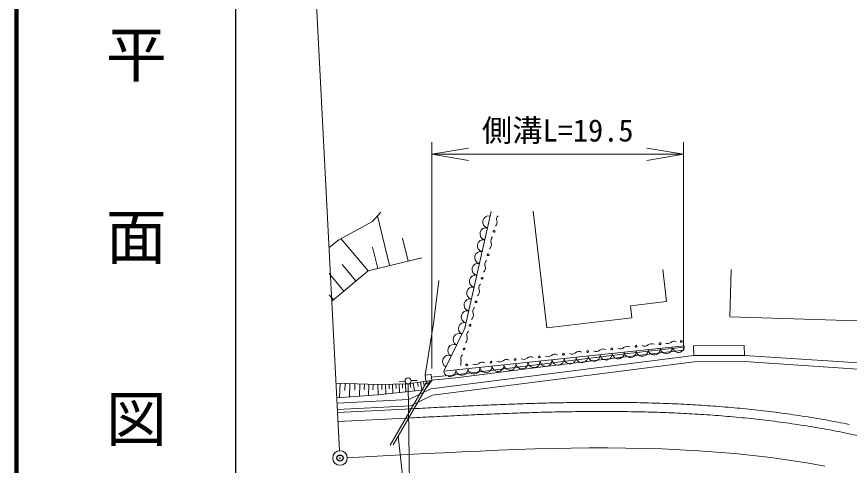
# Model space of a CAD drawing. Units: millimetres, scale not verified. Extents: x 40000 to 680000, y 20000 to 380000.
# Drawn here: x 40000 to 108510, y 305094 to 342022 of the extents above; entities that cross this region are included whole.
import ezdxf
from ezdxf.enums import TextEntityAlignment as Align

# ---------------------------------------------------------------- set-up
doc = ezdxf.new("R2010")
doc.units = ezdxf.units.MM
doc.header["$LTSCALE"] = 1000
doc.header["$PDMODE"] = 32
doc.header["$PDSIZE"] = 500
doc.linetypes.add('CHAIN', pattern=[18.5, 12, -1.5, 3.5, -1.5])
for name, color, linetype, lineweight in [('M-BGD', 7, 'Continuous', 13), ('M-BMK', 2, 'CHAIN', 13), ('M-STR-HTXT', 7, 'Continuous', 13), ('M-TTL', 2, 'Continuous', 140), ('M-TTL-BAND', 7, 'Continuous', 25)]:
    doc.layers.add(name, color=color, linetype=linetype, lineweight=lineweight)
doc.layers.add('M-OTRS', color=6, linetype='Continuous')
doc.styles.add('@ＭＳ ゴシック', font='')
doc.styles.add('ＭＳ ゴシック', font='')
doc.styles.get('@ＭＳ ゴシック').set_extended_font_data('@MS Gothic')
doc.styles.get('ＭＳ ゴシック').set_extended_font_data('MS Gothic')

# ---------------------------------------------------------------- blocks, each defined once
blk = doc.blocks.new('open_arrow')
at = {"color": 0, "linetype": 'Continuous', "lineweight": -2}
blk.add_lwpolyline([(7.5, 1.25), (0, 0), (7.5, -1.25)], dxfattribs=at)

msp = doc.modelspace()

# ---------------------------------------------------------------- linework, layer by layer
at = {"layer": 'M-BGD'}
for p, q in [((66571, 306280), (64080, 354722)), ((69277, 325172), (69972, 325938)), ((70670, 321533), (69686, 325623)), ((76868, 316390), (79035, 325994)), ((83613, 316417), (82505, 326016)), ((66500, 323661), (69277, 325172)), ((65711, 323012), (66500, 323661)), ((68909, 321109), (66681, 323759)), ((72204, 321902), (71747, 323800)), ((69707, 321301), (69289, 323040)), ((68909, 321109), (73344, 322176)), ((67916, 320273), (66784, 321619)), ((66922, 319438), (65711, 320877)), ((65937, 318609), (68909, 321109)), ((93476, 318577), (93172, 321210)), ((98671, 317324), (98796, 321210)), ((74288, 316760), (74745, 320310)), ((66062, 318714), (65711, 319132)), ((93476, 318577), (90499, 318233)), ((90616, 317225), (90499, 318233)), ((90616, 317225), (83613, 316417)), ((113819, 316837), (98671, 317324)), ((73597, 312514), (74288, 316760)), ((75144, 312852), (76868, 316390)), ((94930, 314937), (75144, 312852)), ((75144, 312852), (94930, 314937)), ((90077, 314266), (94862, 314831)), ((90107, 314018), (94891, 314583)), ((94891, 314583), (94862, 314831)), ((99869, 314947), (95698, 314925)), ((95702, 314125), (95698, 314925)), ((99873, 314147), (99869, 314947)), ((95702, 314125), (74072, 311385)), ((76095, 312531), (90077, 314266)), ((84132, 313305), (90107, 314018)), ((99873, 314147), (95702, 314125)), ((99873, 314147), (95702, 314125)), ((109689, 313498), (99873, 314147)), ((95737, 313606), (74222, 310880)), ((76122, 312283), (84132, 313305)), ((99858, 313627), (95737, 313606)), ((109630, 312981), (99858, 313627)), ((74104, 312575), (73597, 312514)), ((73597, 312514), (73657, 312017)), ((74164, 312078), (74104, 312575)), ((74131, 312348), (76095, 312531)), ((69721, 311737), (66285, 311845)), ((66612, 311835), (66575, 310665)), ((67018, 311822), (67000, 311259)), ((67424, 311809), (67390, 310727)), ((67830, 311797), (67813, 311277)), ((68236, 311784), (68204, 310789)), ((68609, 311772), (68594, 311295)), ((68982, 311760), (68953, 310845)), ((69325, 311749), (69311, 311310)), ((72241, 311793), (69721, 311737)), ((69721, 311737), (69740, 310905)), ((70033, 311744), (70042, 311341)), ((70345, 311751), (70363, 310971)), ((70638, 311757), (70646, 311379)), ((70737, 306749), (73786, 312033)), ((70930, 311764), (70947, 311032)), ((70984, 306776), (74035, 312063)), ((71205, 311770), (71213, 311415)), ((71957, 312022), (71459, 311976)), ((71479, 311776), (71495, 311089)), ((71737, 311782), (71744, 311449)), ((71994, 311787), (72009, 311143)), ((72209, 311791), (72366, 299148)), ((73657, 312017), (72241, 311793)), ((72369, 311813), (72418, 311499)), ((72455, 312069), (72954, 312081)), ((72628, 311854), (72728, 311219)), ((72981, 311910), (73033, 311583)), ((73228, 311949), (73334, 311282)), ((73478, 311989), (73532, 311653)), ((74164, 312078), (73578, 311308)), ((73657, 312017), (74164, 312078)), ((73750, 312029), (73776, 311815)), ((73999, 312058), (74019, 311888)), ((76122, 312283), (74161, 312100)), ((73578, 311308), (69728, 310904)), ((74072, 311385), (72272, 310512)), ((69728, 310904), (66347, 310648)), ((72272, 310512), (66369, 310209)), ((74222, 310880), (72404, 309998)), ((72404, 309998), (66396, 309689)), ((71971, 309726), (66409, 309440)), ((71971, 309726), (72205, 309738)), ((72205, 309738), (72440, 309750)), ((72440, 309750), (72675, 309762)), ((72675, 309762), (72910, 309774)), ((72910, 309774), (73145, 309786)), ((73145, 309786), (73380, 309798)), ((73380, 309798), (73615, 309810)), ((73615, 309810), (73850, 309822)), ((73850, 309822), (74086, 309834)), ((74086, 309834), (74321, 309846)), ((74321, 309846), (74557, 309857)), ((74557, 309857), (74792, 309869)), ((74792, 309869), (75028, 309881)), ((75028, 309881), (75264, 309893)), ((75264, 309893), (75499, 309904)), ((75499, 309904), (75735, 309916)), ((75735, 309916), (75971, 309927)), ((75971, 309927), (76207, 309938)), ((76207, 309938), (76444, 309950)), ((76444, 309950), (76680, 309961)), ((76680, 309961), (76916, 309972)), ((76916, 309972), (77153, 309983)), ((77153, 309983), (77389, 309994)), ((77389, 309994), (77626, 310004)), ((77626, 310004), (77863, 310015)), ((77863, 310015), (78099, 310025)), ((78099, 310025), (78336, 310036)), ((78336, 310036), (78573, 310046)), ((78573, 310046), (78810, 310056)), ((78810, 310056), (79047, 310066)), ((79047, 310066), (79285, 310076)), ((79285, 310076), (79522, 310085)), ((79522, 310085), (79759, 310095)), ((79759, 310095), (79997, 310104)), ((79997, 310104), (80235, 310113)), ((80235, 310113), (80472, 310122)), ((80472, 310122), (80710, 310131)), ((80710, 310131), (80948, 310139)), ((80948, 310139), (81186, 310148)), ((81186, 310148), (81424, 310156)), ((81424, 310156), (81662, 310164)), ((81662, 310164), (81900, 310171)), ((81900, 310171), (82139, 310179)), ((82139, 310179), (82377, 310186)), ((82377, 310186), (82616, 310193)), ((82616, 310193), (82856, 310200)), ((82856, 310200), (83095, 310207)), ((83095, 310207), (83334, 310213)), ((83334, 310213), (83572, 310219)), ((83572, 310219), (83811, 310225)), ((83811, 310225), (84051, 310230)), ((84051, 310230), (84290, 310236)), ((84290, 310236), (84529, 310241)), ((84529, 310241), (84768, 310245)), ((84768, 310245), (85008, 310250)), ((85008, 310250), (85247, 310254)), ((85247, 310254), (85487, 310258)), ((85487, 310258), (85727, 310261)), ((85727, 310261), (85966, 310265)), ((85966, 310265), (86206, 310268)), ((86206, 310268), (86446, 310270)), ((86446, 310270), (86686, 310273)), ((86686, 310273), (86926, 310275)), ((86926, 310275), (87167, 310276)), ((87167, 310276), (87407, 310277)), ((87407, 310277), (87647, 310278)), ((87647, 310278), (87888, 310279)), ((87888, 310279), (88128, 310279)), ((88128, 310279), (88369, 310279)), ((88369, 310279), (88610, 310279)), ((88610, 310279), (88850, 310278)), ((88850, 310278), (89091, 310277)), ((89091, 310277), (89332, 310275)), ((89332, 310275), (89573, 310273)), ((89573, 310273), (89814, 310271)), ((89814, 310271), (90056, 310268)), ((90056, 310268), (90297, 310265)), ((90297, 310265), (90538, 310261)), ((90538, 310261), (90780, 310257)), ((90780, 310257), (91021, 310253)), ((91021, 310253), (91263, 310248)), ((91263, 310248), (91504, 310242)), ((91504, 310242), (91746, 310237)), ((91746, 310237), (91988, 310230)), ((91988, 310230), (92230, 310224)), ((92230, 310224), (92472, 310217)), ((92472, 310217), (92714, 310209)), ((92714, 310209), (92956, 310201)), ((92956, 310201), (93198, 310193)), ((93198, 310193), (93440, 310184)), ((93440, 310184), (93682, 310174)), ((93682, 310174), (93925, 310164)), ((93925, 310164), (94167, 310154)), ((94167, 310154), (94410, 310143)), ((94410, 310143), (94652, 310131)), ((94652, 310131), (94895, 310119)), ((94895, 310119), (95137, 310107)), ((95137, 310107), (95380, 310094)), ((95380, 310094), (95623, 310080)), ((95623, 310080), (95866, 310066)), ((95866, 310066), (96108, 310052)), ((96108, 310052), (96351, 310036)), ((96351, 310036), (96594, 310021)), ((96594, 310021), (96837, 310004)), ((96837, 310004), (97080, 309988)), ((97080, 309988), (97323, 309970)), ((97323, 309970), (97566, 309952)), ((97566, 309952), (97810, 309934)), ((97810, 309934), (98053, 309914)), ((98053, 309914), (98296, 309895)), ((98296, 309895), (98539, 309874)), ((98539, 309874), (98783, 309853)), ((98783, 309853), (99026, 309832)), ((99026, 309832), (99269, 309810)), ((99269, 309810), (99513, 309787)), ((99513, 309787), (99756, 309763)), ((99756, 309763), (100000, 309739)), ((100000, 309739), (100243, 309715)), ((100243, 309715), (100486, 309689)), ((100486, 309689), (100730, 309663)), ((72009, 308977), (72244, 308989)), ((72244, 308989), (72479, 309001)), ((72479, 309001), (72713, 309013)), ((72713, 309013), (72948, 309025)), ((72948, 309025), (73183, 309037)), ((73183, 309037), (73418, 309049)), ((73418, 309049), (73653, 309061)), ((73653, 309061), (73888, 309073)), ((73888, 309073), (74124, 309085)), ((74124, 309085), (74359, 309097)), ((74359, 309097), (74594, 309108)), ((74594, 309108), (74830, 309120)), ((74830, 309120), (75065, 309132)), ((75065, 309132), (75301, 309143)), ((75301, 309143), (75536, 309155)), ((75536, 309155), (75772, 309167)), ((75772, 309167), (76008, 309178)), ((76008, 309178), (76243, 309189)), ((76243, 309189), (76479, 309200)), ((76479, 309200), (76715, 309212)), ((76715, 309212), (76951, 309223)), ((76951, 309223), (77187, 309234)), ((77187, 309234), (77424, 309244)), ((77424, 309244), (77660, 309255)), ((77660, 309255), (77896, 309266)), ((77896, 309266), (78132, 309276)), ((78132, 309276), (78369, 309286)), ((78369, 309286), (78605, 309297)), ((78605, 309297), (78842, 309307)), ((78842, 309307), (79079, 309317)), ((79079, 309317), (79315, 309326)), ((79315, 309326), (79552, 309336)), ((79552, 309336), (79789, 309345)), ((79789, 309345), (80026, 309355)), ((80026, 309355), (80263, 309364)), ((80263, 309364), (80500, 309373)), ((80500, 309373), (80738, 309381)), ((80738, 309381), (80975, 309390)), ((80975, 309390), (81212, 309398)), ((81212, 309398), (81450, 309406)), ((81450, 309406), (81687, 309414)), ((81687, 309414), (81925, 309422)), ((81925, 309422), (82162, 309429)), ((82162, 309429), (82400, 309436)), ((82400, 309436), (82638, 309443)), ((82638, 309443), (82877, 309450)), ((82877, 309450), (83115, 309457)), ((83115, 309457), (83353, 309463)), ((83353, 309463), (83591, 309469)), ((83591, 309469), (83829, 309475)), ((83829, 309475), (84068, 309481)), ((84068, 309481), (84306, 309486)), ((84306, 309486), (84544, 309491)), ((84544, 309491), (84783, 309495)), ((84783, 309495), (85021, 309500)), ((85021, 309500), (85260, 309504)), ((85260, 309504), (85498, 309508)), ((85498, 309508), (85737, 309511)), ((85737, 309511), (85976, 309515)), ((85976, 309515), (86215, 309518)), ((86215, 309518), (86454, 309520)), ((86454, 309520), (86693, 309523)), ((86693, 309523), (86932, 309525)), ((86932, 309525), (87171, 309526)), ((87171, 309526), (87410, 309527)), ((87410, 309527), (87650, 309528)), ((87650, 309528), (87889, 309529)), ((87889, 309529), (88129, 309529)), ((88129, 309529), (88368, 309529)), ((88368, 309529), (88608, 309529)), ((88608, 309529), (88847, 309528)), ((88847, 309528), (89087, 309527)), ((89087, 309527), (89327, 309525)), ((89327, 309525), (89566, 309523)), ((89566, 309523), (89806, 309521)), ((89806, 309521), (90046, 309518)), ((90046, 309518), (90286, 309515)), ((90286, 309515), (90526, 309511)), ((90526, 309511), (90767, 309507)), ((90767, 309507), (91007, 309503)), ((91007, 309503), (91247, 309498)), ((91247, 309498), (91487, 309493)), ((91487, 309493), (91728, 309487)), ((91728, 309487), (91968, 309481)), ((91968, 309481), (92209, 309474)), ((92209, 309474), (92449, 309467)), ((92449, 309467), (92690, 309460)), ((92690, 309460), (92930, 309452)), ((92930, 309452), (93171, 309443)), ((93171, 309443), (93412, 309434)), ((93412, 309434), (93652, 309425)), ((93652, 309425), (93893, 309415)), ((93893, 309415), (94134, 309404)), ((94134, 309404), (94375, 309394)), ((94375, 309394), (94616, 309382)), ((94616, 309382), (94857, 309370)), ((94857, 309370), (95098, 309358)), ((95098, 309358), (95339, 309345)), ((95339, 309345), (95580, 309332)), ((95580, 309332), (95821, 309318)), ((95821, 309318), (96063, 309303)), ((96063, 309303), (96304, 309288)), ((96304, 309288), (96545, 309272)), ((96545, 309272), (96786, 309256)), ((96786, 309256), (97028, 309239)), ((97028, 309239), (97269, 309222)), ((97269, 309222), (97510, 309204)), ((97510, 309204), (97752, 309186)), ((97752, 309186), (97993, 309167)), ((97993, 309167), (98234, 309147)), ((98234, 309147), (98476, 309127)), ((98476, 309127), (98717, 309106)), ((98717, 309106), (98959, 309085)), ((98959, 309085), (99200, 309063)), ((99200, 309063), (99442, 309040)), ((99442, 309040), (99683, 309017)), ((99683, 309017), (99925, 308993)), ((99925, 308993), (100166, 308969)), ((100730, 309663), (100973, 309637)), ((100973, 309637), (101217, 309609)), ((101217, 309609), (101460, 309582)), ((101460, 309582), (101704, 309553)), ((101704, 309553), (101947, 309524)), ((101947, 309524), (102191, 309494)), ((102191, 309494), (102434, 309463)), ((102434, 309463), (102678, 309432)), ((102678, 309432), (102921, 309399)), ((102921, 309399), (103165, 309367)), ((103165, 309367), (103408, 309333)), ((103408, 309333), (103652, 309299)), ((103652, 309299), (103895, 309264)), ((103895, 309264), (104139, 309228)), ((104139, 309228), (104382, 309192)), ((104382, 309192), (104626, 309155)), ((104626, 309155), (104869, 309117)), ((104869, 309117), (105112, 309078)), ((105112, 309078), (105355, 309039)), ((105355, 309039), (105599, 308999)), ((105599, 308999), (105842, 308958)), ((72009, 308977), (66447, 308691)), ((100166, 308969), (100408, 308944)), ((100408, 308944), (100649, 308918)), ((100649, 308918), (100891, 308891)), ((100891, 308891), (101132, 308864)), ((101132, 308864), (101374, 308837)), ((101374, 308837), (101615, 308808)), ((101615, 308808), (101857, 308779)), ((101857, 308779), (102098, 308749)), ((102098, 308749), (102340, 308719)), ((102340, 308719), (102581, 308688)), ((102581, 308688), (102822, 308656)), ((102822, 308656), (103064, 308624)), ((103064, 308624), (103305, 308590)), ((103305, 308590), (103546, 308556)), ((103546, 308556), (103788, 308522)), ((103788, 308522), (104029, 308487)), ((104029, 308487), (104270, 308450)), ((104270, 308450), (104511, 308414)), ((104511, 308414), (104752, 308376)), ((104752, 308376), (104993, 308338)), ((104993, 308338), (105234, 308299)), ((105234, 308299), (105475, 308259)), ((105842, 308958), (106085, 308916)), ((106085, 308916), (106328, 308874)), ((106328, 308874), (106571, 308831)), ((106571, 308831), (106814, 308787)), ((106814, 308787), (107057, 308742)), ((107057, 308742), (107300, 308696)), ((107300, 308696), (107543, 308650)), ((107543, 308650), (107785, 308603)), ((107785, 308603), (108028, 308555)), ((108028, 308555), (108271, 308506)), ((108271, 308506), (108507, 308457)), ((105475, 308259), (105716, 308219)), ((105716, 308219), (105957, 308177)), ((105957, 308177), (106198, 308135)), ((106198, 308135), (106439, 308093)), ((106439, 308093), (106679, 308049)), ((106679, 308049), (106920, 308005)), ((106920, 308005), (107160, 307959)), ((107160, 307959), (107401, 307914)), ((107401, 307914), (107641, 307867)), ((107641, 307867), (107881, 307819)), ((107881, 307819), (108121, 307771)), ((108121, 307771), (108356, 307723))]:
    msp.add_line(p, q, dxfattribs=at)
for centre, radius in [((72206, 312041), 250), ((66601, 305695), 600)]:
    msp.add_circle(centre, radius, dxfattribs=at)
for centre, radius, start, end in [((78839, 325126), 500, 77.28601, 257.28601), ((79828, 325356), 357, 127.83475, 203.45425), ((79173, 325071), 357, 307.83475, 23.45425), ((78619, 324150), 500, 77.28601, 257.28601), ((79283, 324365), 75, 356.79154, 176.79154), ((79283, 324365), 75, 176.79154, 356.79154), ((78399, 323175), 500, 77.28601, 257.28601), ((78608, 323257), 454, 312.24601, 19.04299), ((79467, 323553), 454, 132.24601, 199.04299), ((78179, 322199), 500, 77.28601, 257.28601), ((78790, 322436), 75, 356.79154, 176.79154), ((78790, 322436), 75, 176.79154, 356.79154), ((77959, 321224), 500, 77.28601, 257.28601), ((78112, 321319), 454, 312.24601, 19.04299), ((78971, 321616), 454, 132.24601, 199.04299), ((77739, 320248), 500, 77.28601, 257.28601), ((78475, 319678), 454, 132.24601, 199.04299), ((78294, 320499), 75, 356.79154, 176.79154), ((78294, 320499), 75, 176.79154, 356.79154), ((77519, 319273), 500, 77.28601, 257.28601), ((77617, 319382), 454, 312.24601, 19.04299), ((77299, 318297), 500, 77.28601, 257.28601), ((77798, 318561), 75, 356.79154, 176.79154), ((77979, 317741), 454, 132.24601, 199.04299), ((77798, 318561), 75, 176.79154, 356.79154), ((77078, 317322), 500, 77.28601, 257.28601), ((77121, 317444), 454, 312.24601, 19.04299), ((76848, 316349), 499, 76.01367, 244.08501), ((77302, 316624), 75, 356.79154, 176.79154), ((77302, 316624), 75, 176.79154, 356.79154), ((76410, 315451), 500, 64.01585, 244.01585), ((77483, 315803), 454, 132.24601, 199.04299), ((76625, 315507), 454, 312.24601, 19.04299), ((92941, 315114), 75, 356.79154, 176.79154), ((93573, 315467), 357, 238.41858, 314.03808), ((94070, 314953), 357, 58.41858, 134.03808), ((94692, 315305), 75, 356.79154, 176.79154), ((94692, 315305), 75, 176.79154, 356.79154), ((75972, 314552), 500, 64.01585, 244.01585), ((76806, 314686), 75, 356.79154, 176.79154), ((76806, 314686), 75, 176.79154, 356.79154), ((86977, 314463), 75, 356.79154, 176.79154), ((86977, 314463), 75, 176.79154, 356.79154), ((87681, 314921), 454, 242.82984, 309.62681), ((88261, 314222), 454, 62.82984, 129.62681), ((88965, 314680), 75, 356.79154, 176.79154), ((88965, 314680), 75, 176.79154, 356.79154), ((89669, 315138), 454, 242.82984, 309.62681), ((90249, 314438), 454, 62.82984, 129.62681), ((90478, 314466), 497, 185.71459, 6.31524), ((90953, 314897), 75, 356.79154, 176.79154), ((90953, 314897), 75, 176.79154, 356.79154), ((91467, 314570), 497, 185.71383, 6.31609), ((91658, 315355), 454, 242.82984, 309.62681), ((92237, 314655), 454, 62.82984, 129.62681), ((92457, 314674), 497, 185.71402, 6.3158), ((92941, 315114), 75, 176.79154, 356.79154), ((93446, 314778), 497, 185.71378, 6.31556), ((94435, 314882), 497, 185.71459, 6.31524), ((75534, 313653), 500, 64.01585, 244.01585), ((76988, 313866), 454, 132.24601, 199.04299), ((80308, 313354), 454, 62.82984, 129.62681), ((81012, 313812), 75, 356.79154, 176.79154), ((81012, 313812), 75, 176.79154, 356.79154), ((81717, 314270), 454, 242.82984, 309.62681), ((82296, 313571), 454, 62.82984, 129.62681), ((83000, 314029), 75, 356.79154, 176.79154), ((83000, 314029), 75, 176.79154, 356.79154), ((83553, 313736), 497, 185.71402, 6.3158), ((83705, 314487), 454, 242.82984, 309.62681), ((84284, 313788), 454, 62.82984, 129.62681), ((84542, 313840), 497, 185.71383, 6.31609), ((84989, 314246), 75, 356.79154, 176.79154), ((84989, 314246), 75, 176.79154, 356.79154), ((85532, 313944), 497, 185.71397, 6.31528), ((85693, 314704), 454, 242.82984, 309.62681), ((86272, 314005), 454, 62.82984, 129.62681), ((86521, 314049), 497, 185.7144, 6.31552), ((87510, 314153), 497, 185.71402, 6.3158), ((88500, 314257), 497, 185.71383, 6.31609), ((89489, 314361), 497, 185.71378, 6.31556), ((74697, 313612), 1864, 351.09601, 3.23553), ((77036, 313378), 75, 356.79154, 176.79154), ((77036, 313378), 75, 176.79154, 356.79154), ((77617, 313110), 497, 185.71378, 6.31556), ((77740, 313836), 454, 242.82984, 309.62681), ((78320, 313137), 454, 62.82984, 129.62681), ((78607, 313215), 497, 185.71459, 6.31524), ((79024, 313595), 75, 356.79154, 176.79154), ((79024, 313595), 75, 176.79154, 356.79154), ((79596, 313319), 497, 185.71383, 6.31609), ((79728, 314053), 454, 242.82984, 309.62681), ((80585, 313423), 497, 185.71402, 6.3158), ((81575, 313527), 497, 185.71378, 6.31556), ((82564, 313632), 497, 185.7143, 6.31561), ((75639, 312902), 497, 185.71374, 6.31618), ((76628, 313006), 497, 185.71402, 6.3158), ((93592, 236231), 73000, 71.6115, 78.32722)]:
    msp.add_arc(centre, radius, start, end, dxfattribs=at)
at = {"layer": 'M-BMK'}
msp.add_line((67172, 305724), (72161, 305981), dxfattribs=at)
msp.add_lwpolyline([(72161, 305981), (73656, 306057), (75150, 306132), (76645, 306205), (78140, 306274), (79636, 306337), (81131, 306393), (82627, 306442), (84123, 306481), (85620, 306509), (87116, 306526), (88613, 306529), (90109, 306517), (91606, 306489), (93102, 306444), (94597, 306379), (96091, 306295), (97584, 306190), (99075, 306061), (100564, 305909), (102050, 305731), (103533, 305527), (105011, 305295), (106485, 305033)], dxfattribs=at)
at = {"layer": 'M-OTRS'}
msp.add_point((66601, 305695), dxfattribs=at)
at = {"layer": 'M-STR-HTXT'}
for p, q in [((74164, 313078), (74164, 331693)), ((94862, 331693), (94862, 314925)), ((74164, 330693), (94862, 330693)), ((71391, 307482), (75503, 269673))]:
    msp.add_line(p, q, dxfattribs=at)
at = {"layer": 'M-TTL'}
msp.add_line((40000, 380000), (40000, 20000), dxfattribs=at)
at = {"layer": 'M-TTL-BAND'}
msp.add_line((58000, 370000), (58000, 20000), dxfattribs=at)

# ---------------------------------------------------------------- block references
at = {"layer": 'M-STR-HTXT', "xscale": 400, "yscale": 400}
msp.add_blockref('open_arrow', (74164, 330693), dxfattribs=at)
at = {"layer": 'M-STR-HTXT', "xscale": 400, "yscale": 400, "rotation": 180}
msp.add_blockref('open_arrow', (94862, 330693), dxfattribs=at)

# ---------------------------------------------------------------- texts
at = {"layer": 'M-STR-HTXT', "style": 'ＭＳ ゴシック'}
msp.add_text('側溝L=19.5', height=1833, dxfattribs=at).set_placement((84513, 331193), align=Align.BOTTOM_CENTER)
at = {"layer": 'M-TTL-BAND', "style": '@ＭＳ ゴシック'}
msp.add_text('平\u3000\u3000面\u3000\u3000図', height=3666, rotation=270, dxfattribs=at).set_placement((49777, 306475), align=Align.MIDDLE_RIGHT)

doc.saveas('drawing.dxf')
